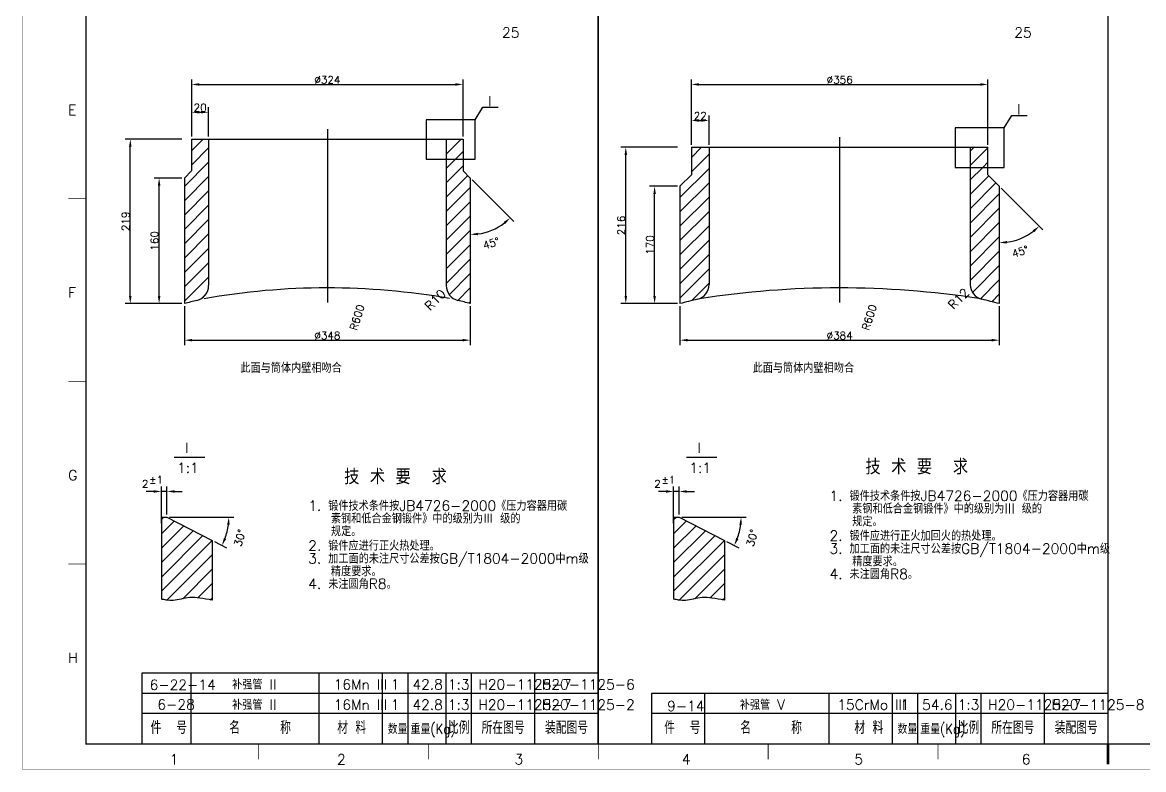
# Model space of a CAD drawing. Extents: x 49444 to 186655, y 41039 to 60167.
# Drawn here: x 156462 to 163093, y 47283 to 51701 of the extents above; entities that cross this region are included whole.
import ezdxf
from ezdxf.enums import TextEntityAlignment as Align

# ---------------------------------------------------------------- set-up
doc = ezdxf.new("R2010")
doc.units = 0
doc.header["$LTSCALE"] = 60
doc.header["$MEASUREMENT"] = 0
doc.header["$PDMODE"] = 3
doc.header["$PDSIZE"] = 0.001
doc.layers.get('0').update_dxf_attribs({"linetype": 'CONTINUOUS'})
doc.layers.get('DEFPOINTS').update_dxf_attribs({"linetype": 'CONTINUOUS'})
doc.styles.get("Standard").update_dxf_attribs({"font": 'txt_l', "bigfont": 'hztxt_l'})
doc.dimstyles.get("Standard").update_dxf_attribs({"dimtxt": 0.18, "dimasz": 0.18, "dimexe": 0.18, "dimexo": 0.0625, "dimgap": 0.09, "dimtad": 0, "dimtih": 1, "dimtoh": 1, "dimdec": 4, "dimzin": 0, "dimdsep": 46, "dimtxsty": 'Standard', "dimcen": 0.09, "dimadec": 0, "dimazin": 0, "dimtfac": 1, "dimtdec": 4, "dimtofl": 0, "dimtmove": 0, "dimatfit": 3, "dimfxl": 0, "dimtolj": 1, "dimtzin": 0, "dimarcsym": 0})
doc.dimstyles.new('STANDARD$0', dxfattribs={"dimtxt": 3, "dimasz": 3, "dimexe": 2, "dimexo": 1, "dimgap": 0.5, "dimtad": 1, "dimdec": 0, "dimzin": 0, "dimdsep": 46, "dimtxsty": 'Standard', "dimcen": 1, "dimclrd": 256, "dimclre": 256, "dimclrt": 256, "dimadec": 0, "dimazin": 0, "dimtfac": 1.5, "dimtdec": 3, "dimtix": 1, "dimtmove": 0, "dimatfit": 2, "dimfxl": 0, "dimtolj": 1, "dimarcsym": 0})

# ---------------------------------------------------------------- blocks, each defined once
blk = doc.blocks.new('*D280')
at = {"color": 0, "lineweight": -2}
blk.add_line((159121.5, 50770.3), (159368.4, 50524.1), dxfattribs=at)
blk.add_arc((159110.8, 50780.9), 333.7, 277.732, 307.35066, dxfattribs=at)
at = {"color": 0}
for points in [[(159308.4, 50521.3), (159318.2, 50510), (159347.2, 50545.3)], [(159156.2, 50442.8), (159155.2, 50457.7), (159110.8, 50447.2)]]:
    blk.add_solid(points, dxfattribs=at)
at = {"layer": 'DEFPOINTS', "color": 0}
for p in [(159043.3, 50848.2), (159110.8, 50780.9), (159110.8, 50780.9), (159278, 50492.1), (159110.8, 50038.3)]:
    blk.add_point(p, dxfattribs=at)
at = {"color": 0, "insert": (159234.7, 50395), "char_height": 45, "attachment_point": 5, "rotation": 17.7883}
blk.add_mtext('\\A1;45°', dxfattribs=at)
blk = doc.blocks.new('*D270')
at = {"lineweight": -2}
for p, q in [((157405.5, 51011.5), (157070, 51011.5)), ((157100, 50083.3), (157100, 50966.5)), ((157405.5, 50038.3), (157070, 50038.3))]:
    blk.add_line(p, q, dxfattribs=at)
for points in [[(157092.5, 50966.5), (157107.5, 50966.5), (157100, 51011.5)], [(157092.5, 50083.3), (157107.5, 50083.3), (157100, 50038.3)]]:
    blk.add_solid(points)
at = {"layer": 'DEFPOINTS', "color": 0}
for p in [(157100, 51011.5), (157420.5, 51011.5), (157420.5, 50038.3)]:
    blk.add_point(p, dxfattribs=at)
at = {"insert": (157072.6, 50524.9), "char_height": 45, "attachment_point": 5, "rotation": 90}
blk.add_mtext('\\A1;219', dxfattribs=at)
blk = doc.blocks.new('*D269')
at = {"lineweight": -2}
for p, q in [((157405.5, 50780.9), (157240.4, 50780.9)), ((157270.4, 50083.3), (157270.4, 50735.9)), ((157405.5, 50038.3), (157240.4, 50038.3))]:
    blk.add_line(p, q, dxfattribs=at)
for points in [[(157262.9, 50735.9), (157277.9, 50735.9), (157270.4, 50780.9)], [(157262.9, 50083.3), (157277.9, 50083.3), (157270.4, 50038.3)]]:
    blk.add_solid(points)
at = {"layer": 'DEFPOINTS', "color": 0}
for p in [(157270.4, 50780.9), (157420.5, 50780.9), (157420.5, 50038.3)]:
    blk.add_point(p, dxfattribs=at)
at = {"insert": (157243.1, 50409.6), "char_height": 45, "attachment_point": 5, "rotation": 90}
blk.add_mtext('\\A1;160', dxfattribs=at)
blk = doc.blocks.new('*X4')
at = {"color": 0}
for p, q in [((1770.92, 130.43), (1771.88, 131.4)), ((1770.92, 124.77), (1776.03, 129.89)), ((1770.92, 119.12), (1779.77, 127.97)), ((1770.92, 113.46), (1783.5, 126.04)), ((1770.92, 107.8), (1787.24, 124.12)), ((1770.92, 102.15), (1790.92, 122.15)), ((1773.09, 98.66), (1790.92, 116.49)), ((1779.32, 99.23), (1790.92, 110.83)), ((1785.32, 99.58), (1790.92, 105.18)), ((1790.2, 98.8), (1790.92, 99.52))]:
    blk.add_line(p, q, dxfattribs=at)
blk = doc.blocks.new('*D263')
at = {"lineweight": -2}
for p, q in [((157283.8, 48740), (157283.8, 48957.6)), ((157316.7, 48790.7), (157316.7, 48957.6)), ((157238.8, 48927.6), (157193.8, 48927.6)), ((157316.7, 48927.6), (157283.8, 48927.6)), ((157361.7, 48927.6), (157406.7, 48927.6))]:
    blk.add_line(p, q, dxfattribs=at)
for points in [[(157238.8, 48935.1), (157238.8, 48920.1), (157283.8, 48927.6)], [(157361.7, 48935.1), (157361.7, 48920.1), (157316.7, 48927.6)]]:
    blk.add_solid(points)
at = {"layer": 'DEFPOINTS', "color": 0}
for p in [(157283.8, 48927.6), (157316.7, 48775.7), (157283.8, 48725)]:
    blk.add_point(p, dxfattribs=at)
at = {"insert": (157188.4, 48972.6), "char_height": 45, "attachment_point": 5}
blk.add_mtext('\\A1;2', dxfattribs=at)
blk = doc.blocks.new('*D268')
at = {"lineweight": -2}
for p, q in [((157420.5, 50023.3), (157420.5, 49792.2)), ((159110.8, 50023.3), (159110.8, 49792.2)), ((157465.5, 49822.2), (159065.8, 49822.2))]:
    blk.add_line(p, q, dxfattribs=at)
for points in [[(157465.5, 49829.7), (157465.5, 49814.7), (157420.5, 49822.2)], [(159065.8, 49829.7), (159065.8, 49814.7), (159110.8, 49822.2)]]:
    blk.add_solid(points)
at = {"layer": 'DEFPOINTS', "color": 0}
for p in [(157420.5, 50038.3), (159110.8, 50038.3), (159110.8, 49822.2)]:
    blk.add_point(p, dxfattribs=at)
at = {"insert": (158265.7, 49849.6), "char_height": 45, "attachment_point": 5}
blk.add_mtext('\\A1;%%c348', dxfattribs=at)
blk = doc.blocks.new('*D264')
at = {"color": 0, "lineweight": -2}
for p, q in [((157331.7, 48775.7), (157712.9, 48775.7)), ((157597.2, 48631.3), (157669, 48594.3))]:
    blk.add_line(p, q, dxfattribs=at)
blk.add_arc((157316.7, 48775.7), 366.2, 339.80898, 352.95512, dxfattribs=at)
at = {"color": 0}
for points in [[(157672.7, 48731.2), (157687.6, 48730.3), (157682.9, 48775.7)], [(157667.3, 48646.2), (157653.5, 48652.3), (157642.3, 48608.1)]]:
    blk.add_solid(points, dxfattribs=at)
at = {"layer": 'DEFPOINTS', "color": 0}
for p in [(157283.8, 48775.7), (157316.7, 48775.7), (157316.7, 48775.7), (157678.3, 48717.9), (157583.9, 48638.1)]:
    blk.add_point(p, dxfattribs=at)
at = {"color": 0, "insert": (157747.9, 48652.6), "char_height": 45, "attachment_point": 5, "rotation": 74.07296}
blk.add_mtext('\\A1;30%%d', dxfattribs=at)
blk = doc.blocks.new('*D267')
at = {"lineweight": -2}
for p, q in [((157463, 51026.5), (157463, 51364.5)), ((157508, 51334.5), (159023.4, 51334.5)), ((159068.4, 51026.5), (159068.4, 51364.5))]:
    blk.add_line(p, q, dxfattribs=at)
for points in [[(157508, 51342), (157508, 51327), (157463, 51334.5)], [(159023.4, 51342), (159023.4, 51327), (159068.4, 51334.5)]]:
    blk.add_solid(points)
at = {"layer": 'DEFPOINTS', "color": 0}
for p in [(159068.4, 51334.5), (157463, 51011.5), (159068.4, 51011.5)]:
    blk.add_point(p, dxfattribs=at)
at = {"insert": (158265.7, 51361.8), "char_height": 45, "attachment_point": 5}
blk.add_mtext('\\A1;%%c324', dxfattribs=at)
blk = doc.blocks.new('*D271')
at = {"lineweight": -2}
for p, q in [((157463, 51026.5), (157463, 51200)), ((157563, 51026.5), (157563, 51200)), ((157508, 51170), (157518, 51170))]:
    blk.add_line(p, q, dxfattribs=at)
for points in [[(157508, 51177.5), (157508, 51162.5), (157463, 51170)], [(157518, 51177.5), (157518, 51162.5), (157563, 51170)]]:
    blk.add_solid(points)
at = {"layer": 'DEFPOINTS', "color": 0}
for p in [(157563, 51170), (157463, 51011.5), (157563, 51011.5)]:
    blk.add_point(p, dxfattribs=at)
at = {"insert": (157513, 51197.4), "char_height": 45, "attachment_point": 5}
blk.add_mtext('\\A1;20', dxfattribs=at)
blk = doc.blocks.new('*X7')
at = {"color": 0}
for p, q in [((2253.92, 596.46), (2258.41, 600.96)), ((2253.92, 590.8), (2260.59, 597.47)), ((2354.27, 600.65), (2354.58, 600.96)), ((2354.27, 594.99), (2360.24, 600.96)), ((2354.27, 589.34), (2357.95, 593.01)), ((2357.95, 593.01), (2360.94, 596.01)), ((2251.09, 582.31), (2260.59, 591.81)), ((2354.27, 583.68), (2360.94, 590.35)), ((2251.09, 576.66), (2260.59, 586.16)), ((2354.27, 578.02), (2362.8, 586.55)), ((2251.09, 571), (2260.59, 580.5)), ((2354.27, 572.37), (2363.77, 581.87)), ((2251.09, 565.34), (2260.59, 574.84)), ((2354.27, 566.71), (2363.77, 576.21)), ((2354.27, 561.05), (2363.77, 570.55)), ((2251.09, 559.69), (2260.59, 569.19)), ((2251.09, 554.03), (2260.59, 563.53)), ((2354.27, 555.4), (2363.77, 564.9)), ((2251.09, 548.37), (2260.59, 557.87)), ((2354.27, 549.74), (2363.77, 559.24)), ((2354.27, 544.08), (2363.77, 553.58)), ((2251.09, 542.72), (2260.59, 552.22)), ((2251.09, 537.06), (2260.59, 546.56)), ((2355.46, 539.6), (2363.77, 547.92)), ((2257.79, 538.1), (2259.66, 539.98)), ((2358.86, 537.35), (2363.77, 542.27)), ((2363.35, 536.19), (2363.77, 536.61))]:
    blk.add_line(p, q, dxfattribs=at)
blk = doc.blocks.new('*D277')
at = {"color": 0, "lineweight": -2}
blk.add_line((162250.7, 50721.6), (162497.6, 50475.3), dxfattribs=at)
blk.add_arc((162240.1, 50732.2), 333.7, 277.732, 307.35066, dxfattribs=at)
at = {"color": 0}
for points in [[(162437.6, 50472.5), (162447.5, 50461.2), (162476.4, 50496.5)], [(162285.5, 50394), (162284.5, 50409), (162240.1, 50398.4)]]:
    blk.add_solid(points, dxfattribs=at)
at = {"layer": 'DEFPOINTS', "color": 0}
for p in [(162172.6, 50799.5), (162240.1, 50732.2), (162240.1, 50732.2), (162407.2, 50443.3), (162240.1, 50038.3)]:
    blk.add_point(p, dxfattribs=at)
at = {"color": 0, "insert": (162363.9, 50346.2), "char_height": 45, "attachment_point": 5, "rotation": 17.7883}
blk.add_mtext('\\A1;45°', dxfattribs=at)
blk = doc.blocks.new('*D279')
at = {"lineweight": -2}
for p, q in [((160336.3, 50732.2), (160171.2, 50732.2)), ((160201.2, 50083.3), (160201.2, 50687.2)), ((160336.3, 50038.3), (160171.2, 50038.3))]:
    blk.add_line(p, q, dxfattribs=at)
for points in [[(160193.7, 50687.2), (160208.7, 50687.2), (160201.2, 50732.2)], [(160193.7, 50083.3), (160208.7, 50083.3), (160201.2, 50038.3)]]:
    blk.add_solid(points)
at = {"layer": 'DEFPOINTS', "color": 0}
for p in [(160201.2, 50732.2), (160351.3, 50732.2), (160351.3, 50038.3)]:
    blk.add_point(p, dxfattribs=at)
at = {"insert": (160173.8, 50385.2), "char_height": 45, "attachment_point": 5, "rotation": 90}
blk.add_mtext('\\A1;170', dxfattribs=at)
blk = doc.blocks.new('*D278')
at = {"lineweight": -2}
for p, q in [((160336.3, 50962.7), (160000.8, 50962.7)), ((160030.8, 50083.3), (160030.8, 50917.7)), ((160336.3, 50038.3), (160000.8, 50038.3))]:
    blk.add_line(p, q, dxfattribs=at)
for points in [[(160023.3, 50917.7), (160038.3, 50917.7), (160030.8, 50962.7)], [(160023.3, 50083.3), (160038.3, 50083.3), (160030.8, 50038.3)]]:
    blk.add_solid(points)
at = {"layer": 'DEFPOINTS', "color": 0}
for p in [(160030.8, 50962.7), (160351.3, 50962.7), (160351.3, 50038.3)]:
    blk.add_point(p, dxfattribs=at)
at = {"insert": (160003.4, 50500.5), "char_height": 45, "attachment_point": 5, "rotation": 90}
blk.add_mtext('\\A1;216', dxfattribs=at)
blk = doc.blocks.new('*D281')
at = {"lineweight": -2}
for p, q in [((160418.8, 50977.7), (160418.8, 51151.3)), ((160523.8, 50977.7), (160523.8, 51151.3)), ((160463.8, 51121.3), (160478.8, 51121.3))]:
    blk.add_line(p, q, dxfattribs=at)
for points in [[(160463.8, 51128.8), (160463.8, 51113.8), (160418.8, 51121.3)], [(160478.8, 51128.8), (160478.8, 51113.8), (160523.8, 51121.3)]]:
    blk.add_solid(points)
at = {"layer": 'DEFPOINTS', "color": 0}
for p in [(160523.8, 51121.3), (160418.8, 50962.7), (160523.8, 50962.7)]:
    blk.add_point(p, dxfattribs=at)
at = {"insert": (160471.3, 51148.6), "char_height": 45, "attachment_point": 5}
blk.add_mtext('\\A1;22', dxfattribs=at)
blk = doc.blocks.new('*D261')
at = {"lineweight": -2}
for p, q in [((160313.8, 48740), (160313.8, 48957.6)), ((160346.7, 48790.7), (160346.7, 48957.6)), ((160268.8, 48927.6), (160223.8, 48927.6)), ((160346.7, 48927.6), (160313.8, 48927.6)), ((160391.7, 48927.6), (160436.7, 48927.6))]:
    blk.add_line(p, q, dxfattribs=at)
for points in [[(160268.8, 48935.1), (160268.8, 48920.1), (160313.8, 48927.6)], [(160391.7, 48935.1), (160391.7, 48920.1), (160346.7, 48927.6)]]:
    blk.add_solid(points)
at = {"layer": 'DEFPOINTS', "color": 0}
for p in [(160313.8, 48927.6), (160346.7, 48775.7), (160313.8, 48725)]:
    blk.add_point(p, dxfattribs=at)
at = {"insert": (160218.4, 48972.6), "char_height": 45, "attachment_point": 5}
blk.add_mtext('\\A1;2', dxfattribs=at)
blk = doc.blocks.new('*D265')
at = {"color": 0, "lineweight": -2}
for p, q in [((160361.7, 48775.7), (160742.9, 48775.7)), ((160627.2, 48631.3), (160699, 48594.3))]:
    blk.add_line(p, q, dxfattribs=at)
blk.add_arc((160346.7, 48775.7), 366.2, 339.80898, 352.95512, dxfattribs=at)
at = {"color": 0}
for points in [[(160702.7, 48731.2), (160717.6, 48730.3), (160712.9, 48775.7)], [(160697.3, 48646.2), (160683.5, 48652.3), (160672.3, 48608.1)]]:
    blk.add_solid(points, dxfattribs=at)
at = {"layer": 'DEFPOINTS', "color": 0}
for p in [(160313.8, 48775.7), (160346.7, 48775.7), (160346.7, 48775.7), (160708.3, 48717.9), (160613.9, 48638.1)]:
    blk.add_point(p, dxfattribs=at)
at = {"color": 0, "insert": (160777.9, 48652.6), "char_height": 45, "attachment_point": 5, "rotation": 74.07296}
blk.add_mtext('\\A1;30%%d', dxfattribs=at)
blk = doc.blocks.new('*X3')
at = {"color": 0}
for p, q in [((1777.91, 273.19), (1781.92, 277.2)), ((1777.91, 267.53), (1784.91, 274.53)), ((1887.83, 275.63), (1889.4, 277.2)), ((1887.83, 269.97), (1894.83, 276.97)), ((1892.77, 269.25), (1894.83, 271.32)), ((1773.41, 257.38), (1784.91, 268.88)), ((1887.83, 264.32), (1892.77, 269.25)), ((1887.83, 258.66), (1895.16, 265.99)), ((1773.41, 251.72), (1784.91, 263.22)), ((1887.83, 253), (1897.99, 263.16)), ((1773.41, 246.06), (1784.91, 257.56)), ((1887.83, 247.35), (1899.33, 258.85)), ((1887.83, 241.69), (1899.33, 253.19)), ((1773.41, 240.41), (1784.91, 251.91)), ((1773.41, 234.75), (1784.91, 246.25)), ((1887.83, 236.03), (1899.33, 247.53)), ((1773.41, 229.09), (1784.91, 240.59)), ((1887.83, 230.37), (1899.33, 241.87)), ((1773.41, 223.44), (1784.91, 234.94)), ((1887.83, 224.72), (1899.33, 236.22)), ((1888.74, 219.97), (1899.33, 230.56)), ((1773.41, 217.78), (1784.91, 229.28)), ((1778.07, 216.78), (1784.91, 223.62)), ((1891.9, 217.47), (1899.33, 224.9)), ((1896.43, 216.34), (1899.33, 219.25))]:
    blk.add_line(p, q, dxfattribs=at)
blk = doc.blocks.new('*D276')
at = {"lineweight": -2}
for p, q in [((160351.3, 50023.3), (160351.3, 49792.2)), ((162240.1, 50023.3), (162240.1, 49792.2)), ((160396.3, 49822.2), (162195.1, 49822.2))]:
    blk.add_line(p, q, dxfattribs=at)
for points in [[(160396.3, 49829.7), (160396.3, 49814.7), (160351.3, 49822.2)], [(162195.1, 49829.7), (162195.1, 49814.7), (162240.1, 49822.2)]]:
    blk.add_solid(points)
at = {"layer": 'DEFPOINTS', "color": 0}
for p in [(160351.3, 50038.3), (162240.1, 50038.3), (162240.1, 49822.2)]:
    blk.add_point(p, dxfattribs=at)
at = {"insert": (161295.7, 49849.6), "char_height": 45, "attachment_point": 5}
blk.add_mtext('\\A1;%%c384', dxfattribs=at)
blk = doc.blocks.new('*D275')
at = {"lineweight": -2}
for p, q in [((160418.8, 50977.7), (160418.8, 51364.5)), ((160463.8, 51334.5), (162127.6, 51334.5)), ((162172.6, 50977.7), (162172.6, 51364.5))]:
    blk.add_line(p, q, dxfattribs=at)
for points in [[(160463.8, 51342), (160463.8, 51327), (160418.8, 51334.5)], [(162127.6, 51342), (162127.6, 51327), (162172.6, 51334.5)]]:
    blk.add_solid(points)
at = {"layer": 'DEFPOINTS', "color": 0}
for p in [(162172.6, 51334.5), (160418.8, 50962.7), (162172.6, 50962.7)]:
    blk.add_point(p, dxfattribs=at)
at = {"insert": (161295.7, 51361.8), "char_height": 45, "attachment_point": 5}
blk.add_mtext('\\A1;%%c356', dxfattribs=at)

msp = doc.modelspace()

# ---------------------------------------------------------------- linework, layer by layer
for p, q in [((159867.696128, 47433.6982), (159867.696123, 56043.698194)), ((158265.683526, 51070.970471), (158265.683526, 50045.280442)), ((158849.348478, 51126.107874), (158849.348478, 50892.304288)), ((159139.499982, 51126.107874), (158849.348478, 51126.107874)), ((159139.499982, 50892.304288), (159139.499982, 51126.107874)), ((161978.570734, 51077.343685), (161978.570734, 50843.540098)), ((162268.722237, 51077.343685), (161978.570734, 51077.343685)), ((162268.722237, 50843.540098), (162268.722237, 51077.343685)), ((161295.683529, 51022.206282), (161295.683529, 50045.280449)), ((158849.348478, 50892.304288), (159139.499982, 50892.304288)), ((161978.570734, 50843.540098), (162268.722237, 50843.540098)), ((157359.274579, 49130.909712), (157540.038041, 49130.909712)), ((160389.274581, 49130.909719), (160570.038044, 49130.909719)), ((157316.690323, 48927.423805), (157280.802782, 48927.423805)), ((160346.690326, 48927.423812), (160310.802785, 48927.423812))]:
    msp.add_line(p, q)
at = {"const_width": 1.5}
msp.add_lwpolyline([(156462.696128, 47283.6982), (169077.696128, 47283.6982), (169077.696128, 56193.6982), (156462.696128, 56193.6982), (156462.696128, 47283.6982, 1.9635677679)], format="xyb", dxfattribs=at)
at = {"const_width": 7.5}
msp.add_lwpolyline([(156837.696128, 47433.6982), (168927.696128, 47433.6982), (168927.696128, 56043.6982), (156837.696128, 56043.6982), (156837.696128, 47433.6982)], dxfattribs=at)
for points, format in [([(159867.696128, 47433.698194, 7.5, 7.5, 0), (159867.696128, 56043.698194, 7.5, 7.5, 0)], "xyseb"), ([(162882.696123, 51738.698194, 7.5, 7.5, 0), (162882.696123, 47433.698194, 7.5, 7.5, 0)], "xyseb"), ([(156837.696128, 50658.6982, 4.5, 4.5, 0), (156732.696128, 50658.6982, 4.5, 4.5, 0)], "xyseb"), ([(157494.306653, 50057.386294, 0.345888), (157563.021173, 50144.833009)], "xyb"), ([(158968.345118, 50144.833009, 0.345888), (159037.059638, 50057.386294, 4.473621)], "xyb"), ([(160454.082728, 50064.269359, 0.349093), (160523.798918, 50151.953839)], "xyb"), ([(162067.567373, 50151.953839, 0.349093), (162137.283563, 50064.269359, 4.48506)], "xyb"), ([(158987.661008, 50068.902304, 0.086944), (157536.091148, 50067.498169, 1.745215)], "xyb"), ([(158543.733246, 50115.678501, 0, 15, 0), (158529.189614, 50073.093494, 0, 0, 0), (158361.421394, 49603.782592, 0, 0, 0), (157767.658254, 49603.782592, 0, 0, 0)], "xyseb"), ([(158985.24059, 50087.497354, 0, 15, 0), (158953.404689, 50055.693654, 0, 0, 0), (158879.594287, 49981.957911, 0, 0, 0)], "xyseb"), ([(162116.883293, 50068.902304, 0.076487), (160466.868848, 50067.498184, 1.724325)], "xyb"), ([(161573.733248, 50115.678508, 0, 15, 0), (161559.189616, 50073.093501, 0, 0, 0), (161391.421397, 49603.7826, 0, 0, 0), (160797.658256, 49603.7826, 0, 0, 0)], "xyseb"), ([(162080.727357, 50094.236912, 0, 15, 0), (162048.891455, 50062.433212, 0, 0, 0), (161975.081054, 49988.697469, 0, 0, 0)], "xyseb"), ([(157494.306638, 50057.386294, 0.007314), (157420.521158, 50038.278724, 1.838818)], "xyb"), ([(159110.845133, 50038.278724, 0.007314), (159037.059653, 50057.386294, 1.332029)], "xyb"), ([(160454.082728, 50064.269374, 0.010174), (160351.298903, 50038.278724, 1.838818)], "xyb"), ([(162240.067388, 50038.278724, 0.010174), (162137.283563, 50064.269374, 1.343468)], "xyb"), ([(156837.696128, 49578.6982, 4.5, 4.5, 0), (156732.696128, 49578.6982, 4.5, 4.5, 0)], "xyseb"), ([(156837.696128, 48498.6982, 4.5, 4.5, 0), (156732.696128, 48498.6982, 4.5, 4.5, 0)], "xyseb"), ([(157583.884761, 48284.594974, 0.018171565), (157510.456469, 48296.546975, 0.0760909178), (157452.210755, 48299.864008, 0.0370838673), (157400.19193, 48290.980916, -0.0415237699), (157353.650459, 48283.457218, -0.0606294752), (157312.977126, 48285.241532, -0.0205472304), (157283.836891, 48291.332036)], "xyb"), ([(160613.884763, 48284.594981, 0.018171565), (160540.456471, 48296.546982, 0.0760909178), (160482.210758, 48299.864015, 0.0370838673), (160430.191933, 48290.980923, -0.0415237699), (160383.650461, 48283.457226, -0.0606294752), (160342.977129, 48285.241539, -0.0205472304), (160313.836894, 48291.332043)], "xyb"), ([(157857.696128, 47343.6982, 4.5, 4.5, 0), (157857.696128, 47433.6982, 4.5, 4.5, 0)], "xyseb"), ([(158862.696128, 47343.6982, 4.5, 4.5, 0), (158862.696128, 47433.6982, 4.5, 4.5, 0)], "xyseb"), ([(159867.696128, 47343.6982, 4.5, 4.5, 0), (159867.696128, 47433.6982, 4.5, 4.5, 0)], "xyseb"), ([(160872.696128, 47343.6982, 4.5, 4.5, 0), (160872.696128, 47433.6982, 4.5, 4.5, 0)], "xyseb"), ([(161877.696128, 47343.6982, 4.5, 4.5, 0), (161877.696128, 47433.6982, 4.5, 4.5, 0)], "xyseb"), ([(162882.696128, 47313.6982, 15, 15, 0), (162882.696128, 47433.6982, 15, 15, 0)], "xyseb")]:
    msp.add_lwpolyline(points, format=format)
for points in [[(159139.499982, 51126.107881), (159185.463756, 51199.495336), (159275.463756, 51199.495336)], [(162268.722237, 51077.343685), (162314.686012, 51150.731139), (162404.686012, 51150.731139)], [(157462.971173, 51011.500669), (157462.971173, 50823.246694)], [(157462.971173, 51011.500669), (159068.395118, 51011.500669)], [(157563.021173, 51011.500669), (157563.021173, 50144.833009)], [(158968.345118, 51011.500669), (158968.345118, 50144.833009)], [(159068.395118, 51011.500669), (159068.395118, 50823.247459)], [(160418.798918, 50962.736479), (160418.798918, 50799.460324)], [(160418.798918, 50962.736479), (162172.568138, 50962.736479)], [(160523.798918, 50962.736479), (160523.798918, 50151.953839)], [(162067.567373, 50962.736479), (162067.567373, 50151.953839)], [(162172.568138, 50799.460324), (162172.568138, 50962.736479)], [(157420.521173, 50780.918989), (157462.971173, 50823.246694)], [(159110.845898, 50780.918989), (159068.395118, 50823.247459)], [(160351.298918, 50732.154799), (160418.798918, 50799.460324)], [(162240.068138, 50732.154799), (162172.568138, 50799.460324)], [(157420.521173, 50780.918989), (157420.521173, 50038.278724)], [(159110.845118, 50780.919769), (159110.845118, 50038.278724)], [(160351.298918, 50732.154799), (160351.298918, 50038.278724)], [(162240.067373, 50732.155564), (162240.067373, 50038.278724)], [(157283.836898, 48775.660984), (157283.836898, 48291.332044)], [(157283.836898, 48775.660984), (157316.690318, 48775.660984)], [(157316.690318, 48775.660984), (157583.884763, 48638.130004)], [(160313.836898, 48775.660984), (160313.836898, 48291.332044)], [(160313.836898, 48775.660984), (160346.690318, 48775.660984)], [(160346.690318, 48775.660984), (160613.884763, 48638.130004)], [(157583.884763, 48638.130004), (157583.884763, 48284.594989)], [(160613.884763, 48638.130004), (160613.884763, 48284.594989)], [(159867.696128, 47853.6982), (157167.696128, 47853.6982)], [(159867.696128, 47733.6982), (157167.696128, 47733.6982)], [(162882.696123, 47733.6982), (160182.696123, 47733.6982)], [(159867.696128, 47613.6982), (157167.696128, 47613.6982)], [(162882.696123, 47613.6982), (160182.696123, 47613.6982)]]:
    msp.add_lwpolyline(points)
at = {"color": 7}
for points in [[(157167.696128, 47853.6982), (157167.696128, 47433.6982)], [(157460.196128, 47433.6982), (157460.196128, 47853.6982)], [(158217.696128, 47433.6982), (158217.696128, 47853.6982)], [(158592.696128, 47433.6982), (158592.696128, 47853.6982)], [(158742.696128, 47433.6982), (158742.696128, 47853.6982)], [(158967.696128, 47433.6982), (158967.696128, 47853.6982)], [(159117.696128, 47433.6982), (159117.696128, 47853.6982)], [(159492.696128, 47433.6982), (159492.696128, 47853.6982)], [(160182.696123, 47733.6982), (160182.696123, 47433.6982)], [(160497.696138, 47433.6982), (160497.696138, 47733.6982)], [(161232.696123, 47433.6982), (161232.696123, 47733.6982)], [(161607.696123, 47433.6982), (161607.696123, 47733.6982)], [(161757.696123, 47433.6982), (161757.696123, 47733.6982)], [(161982.696123, 47433.6982), (161982.696123, 47733.6982)], [(162132.696123, 47433.6982), (162132.696123, 47733.6982)], [(162507.696123, 47433.6982), (162507.696123, 47733.6982)]]:
    msp.add_lwpolyline(points, dxfattribs=at)

# ---------------------------------------------------------------- block references
at = {"xscale": 15, "yscale": 15, "zscale": 15}
for name, p in [('*X7', (123654.221657, 41997.160061)), ('*X3', (133750.075268, 46804.734423)), ('*X4', (130720.075265, 46804.734416)), ('*X4', (133750.075268, 46804.734423))]:
    msp.add_blockref(name, p, dxfattribs=at)

# ---------------------------------------------------------------- texts
for p in [(159401.488008, 51611.313267), (162431.488011, 51611.313275)]:
    msp.add_text('25', height=60).set_placement(p, align=Align.RIGHT)
for s, height, p in [('I', 60, (159225.652126, 51205.997597)), ('I', 60, (162354.874382, 51157.2334)), ('I', 60, (157434.748493, 49155.848664)), ('I', 60, (160464.748496, 49155.848671)), ('1:1', 60, (157440.881927, 49037.390442)), ('1:1', 60, (160470.88193, 49037.390449)), ('技 术 要  求', 90, (161751.800465, 49028.022561)), ('技 术 要  求', 90, (158668.475245, 48969.589528))]:
    msp.add_text(s, height=height).set_placement(p, align=Align.CENTER)
for s, height, p in [('E', 60, (156732.696128, 51153.6982)), ('F', 60, (156732.696128, 50073.6982)), ('此面与筒体内壁相吻合', 60, (157750.813893, 49629.018469)), ('此面与筒体内壁相吻合', 60, (160780.813895, 49629.018476)), ('G', 60, (156732.696128, 48993.6982)), ('±1', 45, (157212.309185, 48974.312636)), ('±1', 45, (160242.309188, 48974.312643)), ('1. 锻件技术条件按JB4726-2000《压力容器用碳', 60, (158152.380182, 48813.264646)), ('1. 锻件技术条件按JB4726-2000《压力容器用碳', 60, (161235.705402, 48871.69768)), ('   素钢和低合金钢锻件》中的级别为III 级的', 60, (161235.705402, 48796.69768)), ('   素钢和低合金钢锻件》中的级别为Ⅲ 级的', 60, (158152.380182, 48738.264646)), ('   规定。', 60, (161235.705402, 48721.08605)), ('   规定。', 60, (158152.380182, 48662.653017)), ('2. 锻件应进行正火加回火的热处理。', 60, (161235.705402, 48635.914043)), ('2. 锻件应进行正火热处理。', 60, (158152.380182, 48577.481009)), ('3. 加工面的未注尺寸公差按GB/T1804-2000中m级', 60, (161235.705402, 48559.715163)), ('3. 加工面的未注尺寸公差按GB/T1804-2000中m级', 60, (158152.380182, 48501.28213)), ('   精度要求。', 60, (161235.705402, 48484.715163)), ('   精度要求。', 60, (158152.380182, 48426.28213)), ('4. 未注圆角R8。', 60, (161235.705402, 48409.715163)), ('4. 未注圆角R8。', 60, (158152.380182, 48351.28213)), ('H', 60, (156732.696128, 47913.6982)), ('6-22-14', 60, (157214.489632, 47754.360936)), ('补强管 II', 60, (157702.148684, 47756.404099)), ('16Mn III', 60, (158302.831684, 47756.404099)), ('1', 60, (158640.939807, 47756.404099)), ('42.8', 60, (158768.439807, 47756.404099)), ('1:3', 60, (158978.439807, 47756.404099)), ('H20-1125-7', 60, (159158.439807, 47756.404099)), ('H20-1125-6', 60, (159533.439807, 47756.404099)), ('6-28', 60, (157260.112044, 47637.617043)), ('补强管 II', 60, (157702.148684, 47636.404099)), ('16Mn III', 60, (158302.831684, 47636.404099)), ('1', 60, (158640.939807, 47636.404099)), ('42.8', 60, (158768.439807, 47636.404099)), ('1:3', 60, (158978.439807, 47636.404099)), ('H20-1125-7', 60, (159158.439807, 47636.404099)), ('H20-1125-2', 60, (159533.439807, 47636.404099)), ('9-14', 60, (160275.134994, 47628.698207)), ('补强管 V', 60, (160705.145192, 47636.404099)), ('15CrMo III', 60, (161281.609701, 47636.404099)), ('1', 60, (161655.939802, 47636.404099)), ('54.6', 60, (161783.439802, 47636.404099)), ('1:3', 60, (161993.439802, 47636.404099)), ('H20-1125-7', 60, (162173.439802, 47636.404099)), ('H20-1125-8', 60, (162548.439802, 47636.404099)), ('1', 60, (157332.696128, 47313.6982)), ('2', 60, (158322.696128, 47313.6982)), ('3', 60, (159372.696128, 47313.6982)), ('4', 60, (160362.696128, 47313.6982)), ('5', 60, (161382.696128, 47313.6982)), ('6', 60, (162372.696128, 47313.6982))]:
    msp.add_text(s, height=height).set_placement(p)
for s, height, rotation, p in [('R10', 52.5, 44.9652384217, (158873.719227, 49993.693825)), ('R12', 52.5, 44.9652384217, (161969.205994, 50000.433383)), ('R600', 45, 72.5775196133, (158438.871522, 49875.370768)), ('R600', 45, 72.5775196133, (161468.871524, 49875.370775))]:
    msp.add_text(s, height=height, rotation=rotation).set_placement(p)
at = {"width": 0.85}
for s, height, p in [('件  号', 75, (157220.196118, 47493.698207)), ('名     称', 75, (157685.196118, 47493.698207)), ('材 料', 75, (158323.95779, 47493.698207)), ('数量', 60, (158622.696122, 47493.698207)), ('重量(Kg)', 60, (158757.696122, 47493.698207)), ('比例', 75, (158979.005373, 47493.698207)), ('所在图号', 75, (159177.696122, 47493.698207)), ('装配图号', 75, (159552.696122, 47493.698207)), ('件  号', 75, (160257.696133, 47493.698207)), ('名     称', 75, (160707.696118, 47493.698207)), ('材 料', 75, (161382.696118, 47493.698207)), ('数量', 60, (161637.696118, 47493.698207)), ('重量(Kg)', 60, (161772.696118, 47493.698207)), ('比例', 75, (161994.005369, 47493.698207)), ('所在图号', 75, (162192.696118, 47493.698207)), ('装配图号', 75, (162567.696118, 47493.698207))]:
    msp.add_text(s, height=height, dxfattribs=at).set_placement(p)

# ---------------------------------------------------------------- dimensions: what is measured, and where the dimension line sits
for base, p1, p2, text, picture, middle in [((159068.395114, 51334.46357), (157462.971165, 51011.500664), (159068.395114, 51011.500664), '%%c324', '*D267', (158265.683139, 51361.83857)), ((162172.568142, 51334.463577), (160418.798915, 50962.736475), (162172.568142, 50962.736475), '%%c356', '*D275', (161295.683529, 51361.838577)), ((157563.021165, 51170.033478), (157462.971165, 51011.500664), (157563.021165, 51011.500664), '20', '*D271', (157512.996165, 51197.408478)), ((160523.798915, 51121.269288), (160418.798915, 50962.736475), (160523.798915, 50962.736475), '22', '*D281', (160471.298915, 51148.644288)), ((159110.845114, 49822.237028), (157420.521165, 50038.278718), (159110.845114, 50038.278718), '%%c348', '*D268', (158265.683139, 49849.612028)), ((162240.067369, 49822.237035), (160351.298915, 50038.278725), (162240.067369, 50038.278725), '%%c384', '*D276', (161295.683142, 49849.612035))]:
    dim = msp.add_linear_dim(base=base, p1=p1, p2=p2, text=text, dimstyle='STANDARD$0', override={"dimscale": 15, "dimgap": 0.1, "dimcen": 3, "dimtdec": 0, "dimtmove": 2, "dimatfit": 3})
    dim.commit()
    dim.dimension.update_dxf_attribs({"geometry": picture, "text_midpoint": middle})
for base, p1, p2, text, picture, middle in [((157099.989727, 51011.500664), (157420.521165, 50038.278718), (157420.521165, 51011.500664), '219', '*D270', (157072.614727, 50524.889691)), ((160030.767477, 50962.736475), (160351.298915, 50038.278725), (160351.298915, 50962.736475), '216', '*D278', (160003.392477, 50500.5076)), ((157270.438503, 50780.918986), (157420.521165, 50038.278718), (157420.521165, 50780.918986), '160', '*D269', (157243.063503, 50409.598852)), ((160201.216253, 50732.154796), (160351.298915, 50038.278725), (160351.298915, 50732.154796), '170', '*D279', (160173.841253, 50385.216761))]:
    dim = msp.add_linear_dim(base=base, p1=p1, p2=p2, angle=90, text=text, dimstyle='STANDARD$0', override={"dimscale": 15, "dimgap": 0.1, "dimcen": 3, "dimtdec": 0, "dimtmove": 2, "dimatfit": 3})
    dim.commit()
    dim.dimension.update_dxf_attribs({"geometry": picture, "text_midpoint": middle})
for base, line1, line2, picture, middle in [((159277.979422, 50492.076553), ((159110.845114, 50780.919757), (159110.845114, 50038.278718)), ((159110.845887, 50780.918986), (159043.345887, 50848.224508)), '*D280', (159234.670889, 50394.976883)), ((162407.201678, 50443.312364), ((162240.067369, 50732.155568), (162240.067369, 50038.278725)), ((162240.068142, 50732.154796), (162172.568142, 50799.460318)), '*D277', (162363.893144, 50346.212694))]:
    dim = msp.add_angular_dim_2l(base=base, line1=line1, line2=line2, dimstyle='Standard', override={"dimscale": 15, "dimtxt": 3, "dimasz": 3, "dimexe": 2, "dimexo": 1, "dimgap": 0.1, "dimtad": 1, "dimtih": 0, "dimtoh": 0, "dimdec": 0, "dimcen": 3, "dimtdec": 0, "dimtofl": 1, "dimtmove": 2})
    dim.commit()
    dim.dimension.update_dxf_attribs({"geometry": picture, "text_midpoint": middle, "dimtype": 162})
for base, p1, p2, picture, middle in [((157283.836891, 48927.580492), (157316.690323, 48775.660978), (157283.836891, 48724.962256), '*D263', (157188.367895, 48972.580492)), ((160313.836894, 48927.5805), (160346.690326, 48775.660986), (160313.836894, 48724.962263), '*D261', (160218.367898, 48972.5805))]:
    dim = msp.add_linear_dim(base=base, p1=p1, p2=p2, text='2', dimstyle='STANDARD$0', override={"dimscale": 15, "dimgap": 0.1, "dimcen": 3, "dimtdec": 0, "dimtmove": 2, "dimatfit": 3})
    dim.commit()
    dim.dimension.update_dxf_attribs({"geometry": picture, "text_midpoint": middle, "dimtype": 160})
for base, line1, line2, picture, middle in [((157678.316976, 48717.876087), ((157316.690323, 48775.660978), (157583.884761, 48638.129998)), ((157283.836891, 48775.660978), (157316.690323, 48775.660978)), '*D264', (157747.891644, 48652.610047)), ((160708.316978, 48717.876094), ((160346.690326, 48775.660986), (160613.884763, 48638.130005)), ((160313.836894, 48775.660986), (160346.690326, 48775.660986)), '*D265', (160777.891647, 48652.610055))]:
    dim = msp.add_angular_dim_2l(base=base, line1=line1, line2=line2, text='30%%d', dimstyle='Standard', override={"dimscale": 15, "dimtxt": 3, "dimasz": 3, "dimexe": 2, "dimexo": 1, "dimgap": 0.1, "dimtad": 1, "dimtih": 0, "dimtoh": 0, "dimdec": 0, "dimcen": 3, "dimtdec": 0, "dimtofl": 1, "dimtmove": 2})
    dim.commit()
    dim.dimension.update_dxf_attribs({"geometry": picture, "text_midpoint": middle, "dimtype": 162})

doc.saveas('drawing.dxf')
